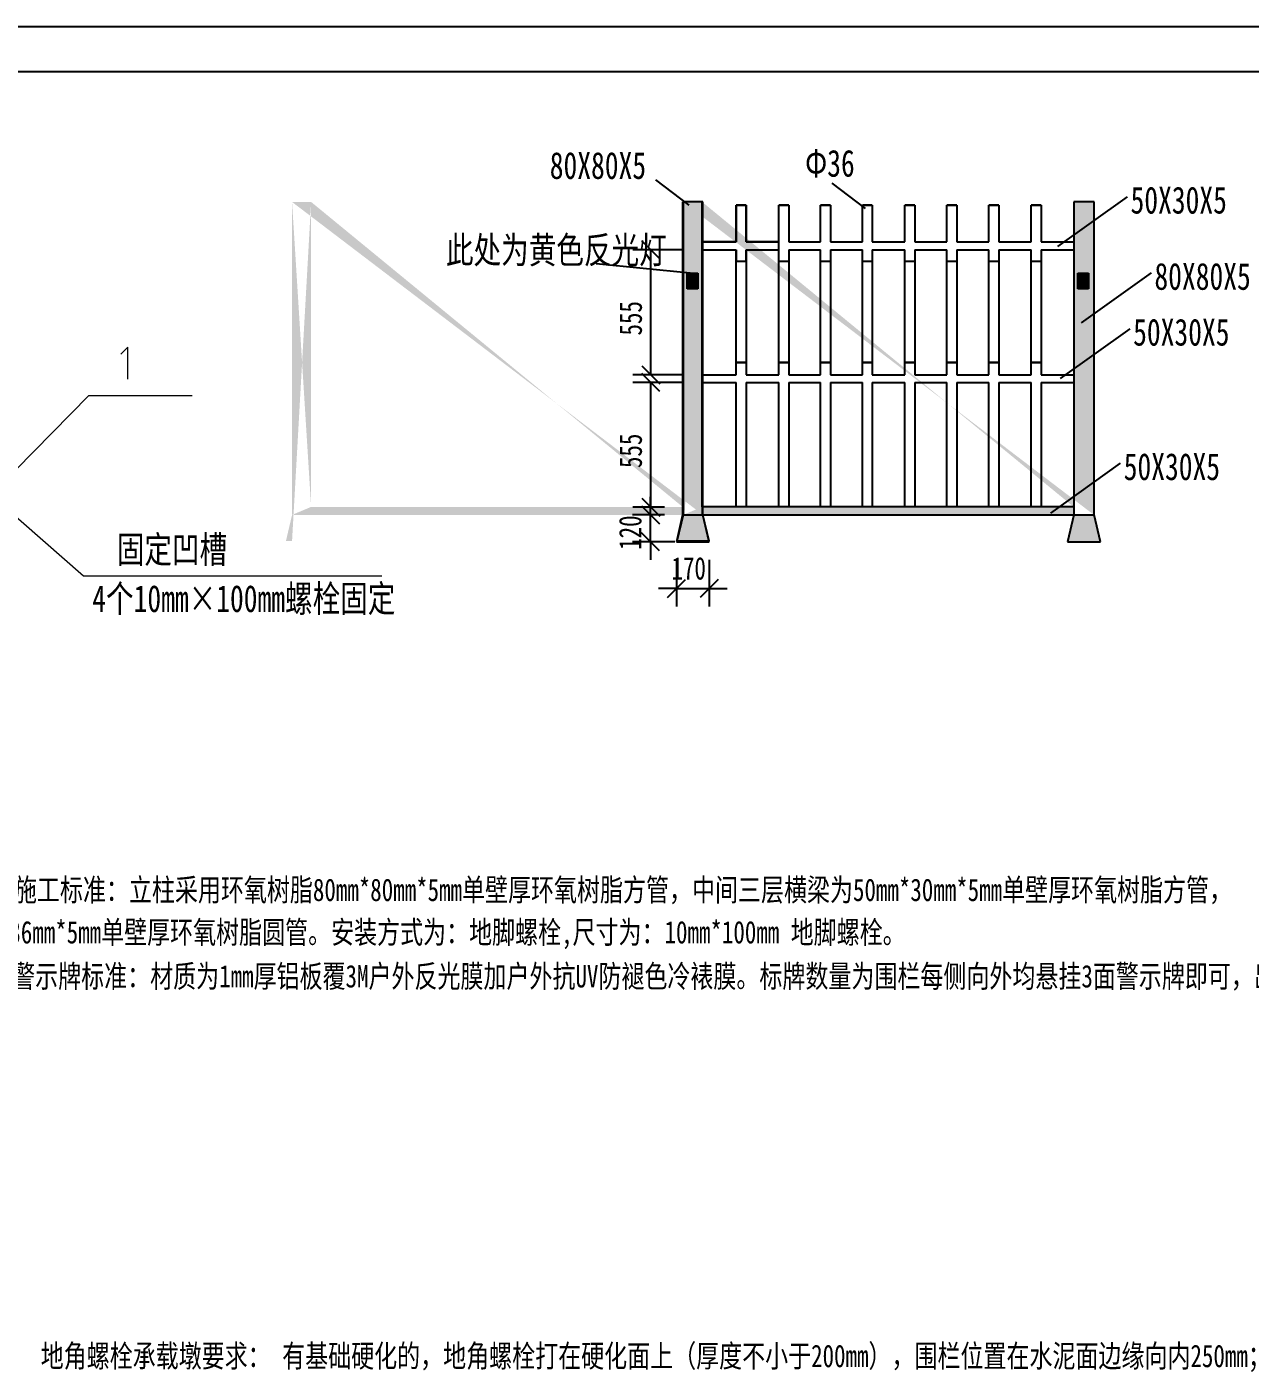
# Model space of a CAD drawing. Header units: inches. Extents: x -113 to 2477, y -497 to 443.
# Drawn here: x 102.8 to 238.8, y -349.6 to -200 of the extents above; entities that cross this region are included whole.
import ezdxf

# ---------------------------------------------------------------- set-up
doc = ezdxf.new("R2010")
doc.units = ezdxf.units.IN
doc.header["$MEASUREMENT"] = 0
doc.styles.add('宋体', font='', dxfattribs={"width": 0.75})
doc.styles.get('宋体').set_extended_font_data('SimSun')

msp = doc.modelspace()

# ---------------------------------------------------------------- hatches: boundary and pattern name
h = msp.add_hatch(color=0)
h.set_gradient(color1=(255, 255, 255), one_color=1, tint=1)
h.paths.add_polyline_path([(175.709, -254.244), (175.709, -219.434), (177.972, -219.434), (177.972, -254.244), (178.675, -257.242), (175.023, -257.242)])
h.paths.add_polyline_path([(135.169, -257.159), (134.483, -254.244)], flags=17)
edge = h.paths.add_edge_path()
edge.add_line((131.59, -257.159), (135.169, -257.159))
edge.add_line((132.273, -254.244), (131.59, -257.159))
edge.add_line((132.273, -257.159), (135.169, -257.159))
edge.add_line((134.395, -219.437), (132.273, -219.437))
edge.add_line((134.395, -253.35), (134.395, -219.437))
edge.add_line((132.273, -219.437), (132.273, -254.244))
edge.add_line((175.709, -253.35), (134.395, -253.35))
edge.add_line((132.273, -254.244), (177.972, -254.244))
h = msp.add_hatch(color=0)
h.set_gradient(color1=(255, 255, 255), one_color=1, tint=1)
h.paths.add_polyline_path([(219.195, -219.434), (219.195, -254.244), (218.509, -257.242), (222.162, -257.242), (221.458, -254.244), (221.458, -219.434)])
h.paths.add_polyline_path([(178.656, -257.159), (177.969, -254.244)], flags=17)
edge = h.paths.add_edge_path()
edge.add_line((175.076, -257.159), (178.656, -257.159))
edge.add_line((175.759, -254.244), (175.076, -257.159))
edge.add_line((175.759, -257.159), (178.656, -257.159))
edge.add_line((177.882, -219.437), (175.759, -219.437))
edge.add_line((177.882, -253.35), (177.882, -219.437))
edge.add_line((175.759, -219.437), (175.759, -254.244))
edge.add_line((219.195, -253.35), (177.882, -253.35))
edge.add_line((175.759, -254.244), (221.458, -254.244))
h = msp.add_hatch(color=0)
h.set_gradient(color1=(255, 255, 0), color2=(255, 255, 112), one_color=1, tint=0.72)
h.paths.add_polyline_path([(176.226, -227.368), (177.413, -227.368), (177.413, -229.098), (176.226, -229.098)])
h = msp.add_hatch(color=0)
h.set_gradient(color1=(255, 255, 0), color2=(255, 255, 112), one_color=1, tint=0.72)
h.paths.add_polyline_path([(219.662, -227.368), (220.849, -227.368), (220.849, -229.098), (219.662, -229.098)])

# ---------------------------------------------------------------- linework, layer by layer
at = {"color": 0}
for p, q in [((306.985, -199.969), (-113.015, -199.969)), ((301.985, -204.969), (-88.015, -204.969)), ((176.427, -219.789), (172.734, -216.98)), ((196.035, -220.153), (192.343, -217.344)), ((177.972, -219.434), (175.709, -219.434)), ((175.709, -219.434), (175.709, -254.244)), ((175.759, -219.437), (175.759, -254.244)), ((177.882, -219.437), (175.759, -219.437)), ((177.882, -253.35), (177.882, -219.437)), ((177.972, -254.244), (177.972, -219.434)), ((181.659, -219.812), (182.601, -219.812)), ((181.659, -219.812), (182.763, -219.812)), ((181.659, -223.888), (181.659, -219.812)), ((182.763, -219.812), (181.659, -219.812)), ((181.659, -219.812), (181.659, -223.888)), ((181.659, -223.888), (181.659, -219.812)), ((181.659, -219.812), (181.659, -223.888)), ((182.763, -219.812), (181.659, -219.812)), ((182.763, -219.812), (182.763, -223.888)), ((182.763, -223.888), (182.763, -219.812)), ((182.763, -219.812), (182.763, -223.888)), ((182.763, -223.888), (182.763, -219.812)), ((186.415, -219.812), (187.357, -219.812)), ((186.415, -219.812), (187.519, -219.812)), ((186.415, -223.888), (186.415, -219.812)), ((186.415, -223.888), (186.415, -219.812)), ((187.519, -219.812), (186.415, -219.812)), ((187.519, -219.812), (187.519, -223.888)), ((187.519, -219.812), (187.519, -223.888)), ((191.032, -219.812), (191.974, -219.812)), ((191.032, -219.812), (192.136, -219.812)), ((191.032, -223.888), (191.032, -219.812)), ((191.032, -223.888), (191.032, -219.812)), ((192.136, -219.812), (191.032, -219.812)), ((192.136, -219.812), (192.136, -223.888)), ((192.136, -219.812), (192.136, -223.888)), ((195.695, -219.812), (196.637, -219.812)), ((195.695, -219.812), (196.799, -219.812)), ((195.695, -223.888), (195.695, -219.812)), ((195.695, -223.888), (195.695, -219.812)), ((196.799, -219.812), (195.695, -219.812)), ((196.799, -219.812), (196.799, -223.888)), ((196.799, -219.812), (196.799, -223.888)), ((200.413, -219.812), (201.374, -219.812)), ((200.413, -219.812), (201.517, -219.812)), ((200.413, -223.888), (200.413, -219.812)), ((200.413, -223.888), (200.413, -219.812)), ((201.517, -219.812), (200.413, -219.812)), ((201.517, -219.812), (201.517, -223.888)), ((201.517, -219.812), (201.517, -223.888)), ((205.094, -219.812), (206.036, -219.812)), ((205.094, -219.812), (206.198, -219.812)), ((205.094, -223.888), (205.094, -219.812)), ((205.094, -223.888), (205.094, -219.812)), ((206.198, -219.812), (205.094, -219.812)), ((206.198, -219.812), (206.198, -223.888)), ((206.198, -219.812), (206.198, -223.888)), ((209.766, -219.812), (210.708, -219.812)), ((209.766, -219.812), (210.87, -219.812)), ((209.766, -223.888), (209.766, -219.812)), ((209.766, -223.888), (209.766, -219.812)), ((210.87, -219.812), (209.766, -219.812)), ((210.87, -219.812), (210.87, -223.888)), ((210.87, -219.812), (210.87, -223.888)), ((214.469, -219.812), (215.411, -219.812)), ((214.469, -219.812), (215.573, -219.812)), ((214.469, -223.888), (214.469, -219.812)), ((214.469, -223.888), (214.469, -219.812)), ((215.573, -219.812), (214.469, -219.812)), ((215.573, -219.812), (215.573, -223.888)), ((215.573, -219.812), (215.573, -223.888)), ((217.425, -224.398), (225.175, -218.856)), ((221.458, -219.434), (219.195, -219.434)), ((219.195, -219.434), (219.195, -254.244)), ((221.458, -254.244), (221.458, -219.434)), ((173.178, -225.777), (171.178, -223.777)), ((177.882, -223.888), (181.659, -223.888)), ((177.882, -223.888), (181.659, -223.888)), ((177.882, -223.888), (177.882, -224.777)), ((181.659, -223.888), (177.972, -223.888)), ((181.659, -223.888), (177.972, -223.888)), ((182.763, -223.888), (186.415, -223.888)), ((186.415, -223.888), (182.763, -223.888)), ((182.763, -223.888), (186.415, -223.888)), ((186.415, -223.888), (182.763, -223.888)), ((186.415, -224.777), (186.415, -223.888)), ((187.519, -223.888), (191.032, -223.888)), ((187.519, -223.888), (191.032, -223.888)), ((192.136, -223.888), (195.695, -223.888)), ((192.136, -223.888), (195.695, -223.888)), ((196.799, -223.888), (200.413, -223.888)), ((196.799, -223.888), (200.413, -223.888)), ((201.517, -223.888), (205.094, -223.888)), ((201.517, -223.888), (205.094, -223.888)), ((206.198, -223.888), (209.766, -223.888)), ((206.198, -223.888), (209.766, -223.888)), ((210.87, -223.888), (214.469, -223.888)), ((210.87, -223.888), (214.469, -223.888)), ((215.573, -223.888), (219.195, -223.888)), ((215.573, -223.888), (219.195, -223.888)), ((219.195, -223.888), (219.195, -224.777)), ((177.882, -224.777), (181.659, -224.777)), ((177.882, -224.777), (181.659, -224.777)), ((177.882, -224.777), (181.659, -224.777)), ((177.882, -224.777), (181.659, -224.777)), ((181.659, -238.655), (181.659, -224.777)), ((181.659, -224.777), (181.659, -226.012)), ((181.659, -238.655), (181.659, -224.777)), ((181.659, -224.777), (181.659, -226.012)), ((182.763, -224.777), (182.763, -238.655)), ((182.763, -224.777), (186.415, -224.777)), ((182.763, -226.012), (182.763, -224.777)), ((182.763, -224.777), (186.415, -224.777)), ((182.763, -224.777), (182.763, -238.655)), ((182.763, -224.777), (186.415, -224.777)), ((182.763, -226.012), (182.763, -224.777)), ((182.763, -224.777), (186.415, -224.777)), ((186.415, -238.655), (186.415, -224.777)), ((186.415, -238.655), (186.415, -224.777)), ((187.519, -224.777), (187.519, -238.655)), ((187.519, -224.777), (191.032, -224.777)), ((187.519, -224.777), (187.519, -238.655)), ((187.519, -224.777), (191.032, -224.777)), ((191.032, -238.655), (191.032, -224.777)), ((191.032, -238.655), (191.032, -224.777)), ((192.136, -224.777), (192.136, -238.655)), ((192.136, -224.777), (195.695, -224.777)), ((192.136, -224.777), (192.136, -238.655)), ((192.136, -224.777), (195.695, -224.777)), ((195.695, -238.655), (195.695, -224.777)), ((195.695, -238.655), (195.695, -224.777)), ((196.799, -224.777), (196.799, -238.655)), ((196.799, -224.777), (200.413, -224.777)), ((196.799, -224.777), (196.799, -238.655)), ((196.799, -224.777), (200.413, -224.777)), ((200.413, -238.655), (200.413, -224.777)), ((200.413, -238.655), (200.413, -224.777)), ((201.517, -224.777), (201.517, -238.655)), ((201.517, -224.777), (205.094, -224.777)), ((201.517, -224.777), (201.517, -238.655)), ((201.517, -224.777), (205.094, -224.777)), ((205.094, -238.655), (205.094, -224.777)), ((205.094, -238.655), (205.094, -224.777)), ((206.198, -224.777), (206.198, -238.655)), ((206.198, -224.777), (209.766, -224.777)), ((206.198, -224.777), (206.198, -238.655)), ((206.198, -224.777), (209.766, -224.777)), ((209.766, -238.655), (209.766, -224.777)), ((209.766, -238.655), (209.766, -224.777)), ((210.87, -224.777), (210.87, -238.655)), ((210.87, -224.777), (214.469, -224.777)), ((210.87, -224.777), (210.87, -238.655)), ((210.87, -224.777), (214.469, -224.777)), ((214.469, -238.655), (214.469, -224.777)), ((214.469, -238.655), (214.469, -224.777)), ((215.573, -224.777), (215.573, -238.655)), ((215.573, -224.777), (219.195, -224.777)), ((215.573, -224.777), (215.573, -238.655)), ((215.573, -224.777), (219.195, -224.777)), ((176.54, -227.368), (166.085, -226.333)), ((176.226, -227.368), (177.413, -227.368)), ((176.226, -229.098), (176.226, -227.368)), ((177.413, -227.368), (177.413, -229.098)), ((181.659, -226.012), (182.763, -226.012)), ((181.659, -226.012), (182.763, -226.012)), ((181.659, -237.309), (181.659, -226.012)), ((181.659, -226.012), (182.763, -226.012)), ((182.763, -226.012), (182.763, -237.309)), ((186.415, -226.012), (187.519, -226.012)), ((186.415, -226.012), (187.519, -226.012)), ((186.415, -226.012), (187.519, -226.012)), ((186.415, -237.309), (186.415, -226.012)), ((186.415, -226.012), (187.519, -226.012)), ((186.415, -226.012), (187.519, -226.012)), ((186.415, -237.309), (186.415, -226.012)), ((186.415, -226.012), (187.519, -226.012)), ((187.519, -226.012), (187.519, -237.309)), ((187.519, -226.012), (187.519, -237.309)), ((191.032, -226.012), (192.136, -226.012)), ((191.032, -226.012), (192.136, -226.012)), ((191.032, -226.012), (192.136, -226.012)), ((191.032, -237.309), (191.032, -226.012)), ((191.032, -226.012), (192.136, -226.012)), ((191.032, -226.012), (192.136, -226.012)), ((191.032, -237.309), (191.032, -226.012)), ((191.032, -226.012), (192.136, -226.012)), ((192.136, -226.012), (192.136, -237.309)), ((192.136, -226.012), (192.136, -237.309)), ((195.695, -226.012), (196.799, -226.012)), ((195.695, -226.012), (196.799, -226.012)), ((195.695, -226.012), (196.799, -226.012)), ((195.695, -237.309), (195.695, -226.012)), ((195.695, -226.012), (196.799, -226.012)), ((195.695, -226.012), (196.799, -226.012)), ((195.695, -237.309), (195.695, -226.012)), ((195.695, -226.012), (196.799, -226.012)), ((196.799, -226.012), (196.799, -237.309)), ((196.799, -226.012), (196.799, -237.309)), ((200.413, -226.012), (201.517, -226.012)), ((200.413, -226.012), (201.517, -226.012)), ((200.413, -226.012), (201.517, -226.012)), ((200.413, -237.309), (200.413, -226.012)), ((200.413, -226.012), (201.517, -226.012)), ((200.413, -226.012), (201.517, -226.012)), ((200.413, -237.309), (200.413, -226.012)), ((200.413, -226.012), (201.517, -226.012)), ((201.517, -226.012), (201.517, -237.309)), ((201.517, -226.012), (201.517, -237.309)), ((205.094, -226.012), (206.198, -226.012)), ((205.094, -226.012), (206.198, -226.012)), ((205.094, -226.012), (206.198, -226.012)), ((205.094, -237.309), (205.094, -226.012)), ((205.094, -226.012), (206.198, -226.012)), ((205.094, -226.012), (206.198, -226.012)), ((205.094, -237.309), (205.094, -226.012)), ((205.094, -226.012), (206.198, -226.012)), ((206.198, -226.012), (206.198, -237.309)), ((206.198, -226.012), (206.198, -237.309)), ((209.766, -226.012), (210.87, -226.012)), ((209.766, -226.012), (210.87, -226.012)), ((209.766, -226.012), (210.87, -226.012)), ((209.766, -237.309), (209.766, -226.012)), ((209.766, -226.012), (210.87, -226.012)), ((209.766, -226.012), (210.87, -226.012)), ((209.766, -237.309), (209.766, -226.012)), ((209.766, -226.012), (210.87, -226.012)), ((210.87, -226.012), (210.87, -237.309)), ((210.87, -226.012), (210.87, -237.309)), ((214.469, -226.012), (215.573, -226.012)), ((214.469, -226.012), (215.573, -226.012)), ((214.469, -226.012), (215.573, -226.012)), ((214.469, -237.309), (214.469, -226.012)), ((214.469, -226.012), (215.573, -226.012)), ((214.469, -226.012), (215.573, -226.012)), ((214.469, -237.309), (214.469, -226.012)), ((214.469, -226.012), (215.573, -226.012)), ((215.573, -226.012), (215.573, -237.309)), ((215.573, -226.012), (215.573, -237.309)), ((219.662, -227.368), (220.849, -227.368)), ((219.662, -229.098), (219.662, -227.368)), ((220.081, -232.874), (227.83, -227.332)), ((220.849, -227.368), (220.849, -229.098)), ((177.413, -229.098), (176.226, -229.098)), ((220.849, -229.098), (219.662, -229.098)), ((217.716, -239.083), (225.465, -233.541)), ((171.178, -237.655), (173.178, -239.655)), ((181.659, -237.309), (182.763, -237.309)), ((182.763, -237.309), (181.659, -237.309)), ((186.415, -237.309), (187.519, -237.309)), ((186.415, -237.309), (187.519, -237.309)), ((187.519, -237.309), (186.415, -237.309)), ((186.415, -237.309), (187.519, -237.309)), ((187.519, -237.309), (186.415, -237.309)), ((191.032, -237.309), (192.136, -237.309)), ((191.032, -237.309), (192.136, -237.309)), ((192.136, -237.309), (191.032, -237.309)), ((191.032, -237.309), (192.136, -237.309)), ((192.136, -237.309), (191.032, -237.309)), ((195.695, -237.309), (196.799, -237.309)), ((195.695, -237.309), (196.799, -237.309)), ((196.799, -237.309), (195.695, -237.309)), ((195.695, -237.309), (196.799, -237.309)), ((196.799, -237.309), (195.695, -237.309)), ((200.413, -237.309), (201.517, -237.309)), ((200.413, -237.309), (201.517, -237.309)), ((201.517, -237.309), (200.413, -237.309)), ((200.413, -237.309), (201.517, -237.309)), ((201.517, -237.309), (200.413, -237.309)), ((205.094, -237.309), (206.198, -237.309)), ((205.094, -237.309), (206.198, -237.309)), ((206.198, -237.309), (205.094, -237.309)), ((205.094, -237.309), (206.198, -237.309)), ((206.198, -237.309), (205.094, -237.309)), ((209.766, -237.309), (210.87, -237.309)), ((209.766, -237.309), (210.87, -237.309)), ((210.87, -237.309), (209.766, -237.309)), ((209.766, -237.309), (210.87, -237.309)), ((210.87, -237.309), (209.766, -237.309)), ((214.469, -237.309), (215.573, -237.309)), ((214.469, -237.309), (215.573, -237.309)), ((215.573, -237.309), (214.469, -237.309)), ((214.469, -237.309), (215.573, -237.309)), ((215.573, -237.309), (214.469, -237.309)), ((173.178, -240.518), (171.178, -238.518)), ((177.882, -238.655), (181.659, -238.655)), ((177.882, -238.655), (181.659, -238.655)), ((177.882, -238.655), (177.882, -239.498)), ((182.763, -238.655), (186.415, -238.655)), ((182.763, -238.655), (186.415, -238.655)), ((187.519, -238.655), (191.032, -238.655)), ((187.519, -238.655), (191.032, -238.655)), ((192.136, -238.655), (195.695, -238.655)), ((192.136, -238.655), (195.695, -238.655)), ((196.799, -238.655), (200.413, -238.655)), ((196.799, -238.655), (200.413, -238.655)), ((201.517, -238.655), (205.094, -238.655)), ((201.517, -238.655), (205.094, -238.655)), ((206.198, -238.655), (209.766, -238.655)), ((206.198, -238.655), (209.766, -238.655)), ((210.87, -238.655), (214.469, -238.655)), ((210.87, -238.655), (214.469, -238.655)), ((215.573, -238.655), (219.195, -238.655)), ((215.573, -238.655), (219.195, -238.655)), ((219.195, -238.655), (219.195, -239.498)), ((177.882, -239.498), (181.659, -239.498)), ((177.882, -239.498), (181.659, -239.498)), ((181.659, -253.35), (181.659, -239.498)), ((181.659, -253.35), (181.659, -239.498)), ((182.763, -239.498), (182.763, -253.35)), ((182.763, -239.498), (186.415, -239.498)), ((182.763, -239.498), (182.763, -253.35)), ((182.763, -239.498), (186.415, -239.498)), ((186.415, -253.35), (186.415, -239.498)), ((186.415, -253.35), (186.415, -239.498)), ((187.519, -239.498), (187.519, -253.35)), ((187.519, -239.498), (191.032, -239.498)), ((187.519, -239.498), (187.519, -253.35)), ((187.519, -239.498), (191.032, -239.498)), ((191.032, -253.35), (191.032, -239.498)), ((191.032, -253.35), (191.032, -239.498)), ((192.136, -239.498), (192.136, -253.35)), ((192.136, -239.498), (195.695, -239.498)), ((192.136, -239.498), (192.136, -253.35)), ((192.136, -239.498), (195.695, -239.498)), ((195.695, -253.35), (195.695, -239.498)), ((195.695, -253.35), (195.695, -239.498)), ((196.799, -239.498), (196.799, -253.35)), ((196.799, -239.498), (200.413, -239.498)), ((196.799, -239.498), (196.799, -253.35)), ((196.799, -239.498), (200.413, -239.498)), ((200.413, -253.35), (200.413, -239.498)), ((200.413, -253.35), (200.413, -239.498)), ((201.517, -239.498), (201.517, -253.35)), ((201.517, -239.498), (205.094, -239.498)), ((201.517, -239.498), (201.517, -253.35)), ((201.517, -239.498), (205.094, -239.498)), ((205.094, -253.35), (205.094, -239.498)), ((205.094, -253.35), (205.094, -239.498)), ((206.198, -239.498), (206.198, -253.35)), ((206.198, -239.498), (209.766, -239.498)), ((206.198, -239.498), (206.198, -253.35)), ((206.198, -239.498), (209.766, -239.498)), ((209.766, -253.35), (209.766, -239.498)), ((209.766, -253.35), (209.766, -239.498)), ((210.87, -239.498), (210.87, -253.35)), ((210.87, -239.498), (214.469, -239.498)), ((210.87, -239.498), (210.87, -253.35)), ((210.87, -239.498), (214.469, -239.498)), ((214.469, -253.35), (214.469, -239.498)), ((214.469, -253.35), (214.469, -239.498)), ((215.573, -239.498), (215.573, -253.35)), ((215.573, -239.498), (219.195, -239.498)), ((215.573, -239.498), (215.573, -253.35)), ((215.573, -239.498), (219.195, -239.498)), ((216.666, -254.035), (224.415, -248.493)), ((171.178, -252.396), (173.178, -254.396)), ((171.124, -253.244), (173.124, -255.244)), ((175.709, -254.244), (175.023, -257.242)), ((175.759, -254.244), (175.076, -257.159)), ((175.759, -254.244), (221.458, -254.244)), ((219.195, -253.35), (177.882, -253.35)), ((181.659, -253.35), (177.882, -253.35)), ((177.882, -253.35), (177.882, -254.244)), ((177.882, -254.244), (219.195, -254.244)), ((178.656, -257.159), (177.969, -254.244)), ((178.656, -257.159), (177.969, -254.244)), ((178.675, -257.242), (177.972, -254.244)), ((182.763, -253.35), (181.659, -253.35)), ((186.415, -253.35), (182.763, -253.35)), ((187.519, -253.35), (186.415, -253.35)), ((191.032, -253.35), (187.519, -253.35)), ((192.136, -253.35), (191.032, -253.35)), ((195.695, -253.35), (192.136, -253.35)), ((196.799, -253.35), (195.695, -253.35)), ((200.413, -253.35), (196.799, -253.35)), ((201.517, -253.35), (200.413, -253.35)), ((205.094, -253.35), (201.517, -253.35)), ((206.198, -253.35), (205.094, -253.35)), ((209.766, -253.35), (206.198, -253.35)), ((210.87, -253.35), (209.766, -253.35)), ((214.469, -253.35), (210.87, -253.35)), ((215.573, -253.35), (214.469, -253.35)), ((219.195, -253.35), (215.573, -253.35)), ((219.195, -254.244), (218.509, -257.242)), ((219.195, -253.35), (219.195, -254.244)), ((222.162, -257.242), (221.458, -254.244)), ((173.124, -258.242), (171.124, -256.242)), ((175.023, -257.242), (178.675, -257.242)), ((178.656, -257.159), (175.076, -257.159)), ((175.759, -257.159), (178.656, -257.159)), ((218.509, -257.242), (222.162, -257.242)), ((174.023, -263.431), (176.023, -261.431)), ((179.675, -261.431), (177.675, -263.431))]:
    msp.add_line(p, q, dxfattribs=at)
at = {"color": 0, "lineweight": 25}
for p, q in [((175.882, -224.777), (170.178, -224.777)), ((172.178, -238.655), (172.178, -224.777)), ((175.882, -238.655), (170.178, -238.655)), ((175.882, -239.518), (170.178, -239.518)), ((172.178, -253.396), (172.178, -239.518)), ((172.124, -254.244), (172.124, -252.244)), ((173.709, -254.244), (170.124, -254.244)), ((173.709, -253.396), (170.178, -253.396)), ((172.124, -257.242), (172.124, -254.244)), ((174.849, -257.242), (170.124, -257.242)), ((172.124, -257.242), (172.124, -259.242)), ((175.023, -259.242), (175.023, -264.431)), ((178.675, -259.242), (178.675, -264.431)), ((175.023, -262.431), (173.023, -262.431)), ((175.023, -262.431), (178.675, -262.431)), ((178.675, -262.431), (180.675, -262.431))]:
    msp.add_line(p, q, dxfattribs=at)
at = {"color": 0, "lineweight": 0}
for p, q in [((114.011, -235.591), (113.22, -236.381)), ((114.011, -239.154), (114.011, -235.591)), ((99.469, -251.332), (109.693, -240.96)), ((109.693, -240.96), (121.151, -240.96)), ((100.048, -253.067), (109.072, -261.026)), ((109.072, -261.026), (142.261, -261.026))]:
    msp.add_line(p, q, dxfattribs=at)

# ---------------------------------------------------------------- texts
at = {"color": 0, "style": '宋体', "width": 0.75}
for s, height, p in [('80X80X5', 3, (160.931, -216.88)), ('Φ36', 3, (189.326, -216.632)), ('50X30X5', 3, (225.518, -220.732)), ('此处为黄色反光灯', 3, (149.385, -226.279)), ('80X80X5', 3, (228.173, -229.208)), ('50X30X5', 3, (225.808, -235.416)), ('50X30X5', 3, (224.758, -250.369)), ('固定凹槽', 3, (112.784, -259.59)), ('170', 2.5, (174.468, -261.431)), ('4个10mm×100mm螺栓固定', 3, (110.056, -265.046)), ('加装护栏施工标准：立柱采用环氧树脂80mm*80mm*5mm单壁厚环氧树脂方管，中间三层横梁为50mm*30mm*5mm单壁厚环氧树脂方管，', 2.5, (91.116, -297.186)), ('护栏为Φ36mm*5mm单壁厚环氧树脂圆管。安装方式为：地脚螺栓,尺寸为：10mm*100mm 地脚螺栓。', 2.5, (91.116, -301.899)), ('护栏外侧警示牌标准：材质为1mm厚铝板覆3M户外反光膜加户外抗UV防褪色冷裱膜。标牌数量为围栏每侧向外均悬挂3面警示牌即可，出入口挂“从此进出”牌。尺寸如下：', 2.5, (90.918, -306.793)), ('地角螺栓承载墩要求： 有基础硬化的，地角螺栓打在硬化面上（厚度不小于200mm），围栏位置在水泥面边缘向内250mm；', 2.5, (104.323, -349.024))]:
    msp.add_text(s, height=height, dxfattribs=at).set_placement(p)
for s, p in [('555', (171.178, -234.288)), ('555', (171.178, -249.028)), ('120', (171.124, -258.124))]:
    msp.add_text(s, height=2.5, rotation=90, dxfattribs=at).set_placement(p)

doc.saveas('drawing.dxf')
